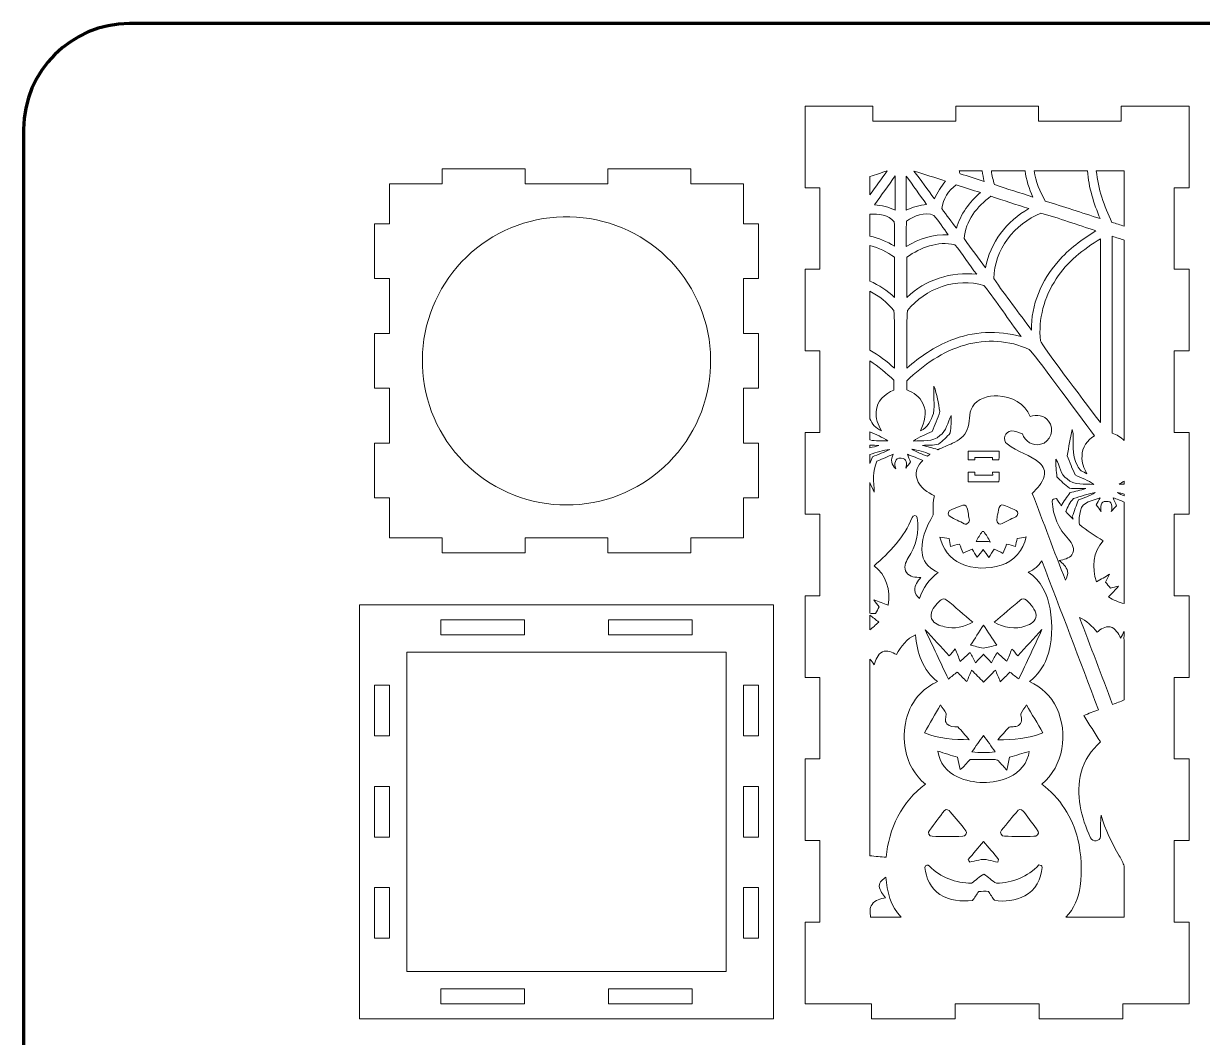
# Model space of a CAD drawing. Header units: centimetres. Extents: x 3.2 to 56.2, y -80.4 to -3.5.
# Drawn here: x 3.19 to 26.82, y -23.83 to -3.5 of the extents above; entities that cross this region are included whole.
import ezdxf

# ---------------------------------------------------------------- set-up
doc = ezdxf.new("R2010")
doc.units = ezdxf.units.CM
doc.header["$MEASUREMENT"] = 0

msp = doc.modelspace()

# ---------------------------------------------------------------- linework, layer by layer
at = {"color": 250, "lineweight": 18, "true_color": 0x231f20}
for points in [[(26.555, -13.334), (26.555, -11.698), (26.255, -11.698), (26.255, -10.062), (26.555, -10.062), (26.555, -8.425), (26.255, -8.425), (26.255, -6.789), (26.555, -6.789), (26.555, -5.152), (25.195, -5.152), (25.195, -5.452), (23.535, -5.452), (23.535, -5.152), (21.875, -5.152), (21.875, -5.452), (20.215, -5.452), (20.215, -5.152), (18.855, -5.152), (18.855, -6.789), (19.155, -6.789), (19.155, -8.425), (18.855, -8.425), (18.855, -10.062), (19.155, -10.062), (19.155, -11.698), (18.855, -11.698), (18.855, -13.334), (19.155, -13.334), (19.155, -14.971), (18.855, -14.971), (18.855, -16.607), (19.155, -16.607), (19.155, -18.243), (18.855, -18.243), (18.855, -19.88), (19.155, -19.88), (19.155, -21.516), (18.855, -21.516), (18.855, -23.152), (20.185, -23.152), (20.185, -23.452), (21.865, -23.452), (21.865, -23.152), (23.545, -23.152), (23.545, -23.452), (25.225, -23.452), (25.225, -23.152), (26.555, -23.152), (26.555, -21.516), (26.255, -21.516), (26.255, -19.88), (26.555, -19.88), (26.555, -18.243), (26.255, -18.243), (26.255, -16.607), (26.555, -16.607), (26.555, -14.971), (26.255, -14.971), (26.255, -13.334), (26.555, -13.334)], [(10.524, -6.712), (11.584, -6.712), (11.584, -6.411), (13.244, -6.411), (13.244, -6.712), (14.904, -6.712), (14.904, -6.411), (16.564, -6.411), (16.564, -6.712), (17.624, -6.712), (17.624, -7.511), (17.924, -7.511), (17.924, -8.612), (17.624, -8.612), (17.624, -9.712), (17.924, -9.712), (17.924, -10.811), (17.624, -10.811), (17.624, -11.911), (17.924, -11.911), (17.924, -13.011), (17.624, -13.011), (17.624, -13.812), (16.564, -13.812), (16.564, -14.111), (14.904, -14.111), (14.904, -13.812), (13.244, -13.812), (13.244, -14.111), (11.584, -14.111), (11.584, -13.812), (10.524, -13.812), (10.524, -13.011), (10.224, -13.011), (10.224, -11.911), (10.524, -11.911), (10.524, -10.811), (10.224, -10.811), (10.224, -9.712), (10.524, -9.712), (10.524, -8.612), (10.224, -8.612), (10.224, -7.511), (10.524, -7.511), (10.524, -6.712), (10.524, -6.712)], [(12.837, -7.649), (12.96, -7.595), (13.085, -7.546), (13.213, -7.503), (13.342, -7.466), (13.473, -7.435), (13.605, -7.41), (13.738, -7.391), (13.872, -7.379), (14.006, -7.372), (14.141, -7.372), (14.275, -7.379), (14.409, -7.391), (14.542, -7.41), (14.674, -7.435), (14.805, -7.466), (14.935, -7.503), (15.062, -7.546), (15.187, -7.595), (15.31, -7.649), (15.43, -7.71), (15.548, -7.776), (15.662, -7.847), (15.772, -7.923), (15.879, -8.005), (15.982, -8.091), (16.081, -8.183), (16.176, -8.278), (16.266, -8.378), (16.351, -8.482), (16.431, -8.59), (16.506, -8.702), (16.576, -8.817), (16.641, -8.935), (16.7, -9.055), (16.753, -9.179), (16.801, -9.305), (16.842, -9.433), (16.878, -9.562), (16.907, -9.694), (16.931, -9.826), (16.948, -9.959), (16.959, -10.093), (16.963, -10.228), (16.962, -10.362), (16.954, -10.497), (16.94, -10.63), (16.92, -10.763), (16.893, -10.895), (16.861, -11.026), (16.822, -11.155), (16.778, -11.281), (16.727, -11.406), (16.671, -11.528), (16.609, -11.648), (16.542, -11.764), (16.47, -11.878), (16.392, -11.987), (16.309, -12.093), (16.221, -12.195), (16.129, -12.293), (16.032, -12.387), (15.931, -12.475), (15.826, -12.559), (15.717, -12.638), (15.605, -12.712), (15.489, -12.781), (15.371, -12.844), (15.249, -12.902), (15.125, -12.953), (14.999, -12.999), (14.87, -13.04), (14.74, -13.074), (14.608, -13.102), (14.476, -13.123), (14.342, -13.139), (14.208, -13.148), (14.074, -13.151), (13.939, -13.148), (13.805, -13.139), (13.671, -13.123), (13.539, -13.102), (13.407, -13.074), (13.277, -13.04), (13.149, -12.999), (13.022, -12.953), (12.898, -12.902), (12.777, -12.844), (12.658, -12.781), (12.542, -12.712), (12.43, -12.638), (12.321, -12.559), (12.216, -12.475), (12.115, -12.387), (12.018, -12.293), (11.926, -12.195), (11.838, -12.093), (11.755, -11.987), (11.678, -11.878), (11.605, -11.764), (11.538, -11.648), (11.476, -11.528), (11.42, -11.406), (11.37, -11.281), (11.325, -11.155), (11.286, -11.026), (11.254, -10.895), (11.227, -10.763), (11.207, -10.63), (11.193, -10.497), (11.185, -10.362), (11.184, -10.228), (11.188, -10.093), (11.199, -9.959), (11.217, -9.826), (11.24, -9.694), (11.269, -9.562), (11.305, -9.433), (11.347, -9.305), (11.394, -9.179), (11.447, -9.055), (11.506, -8.935), (11.571, -8.817), (11.641, -8.702), (11.716, -8.59), (11.796, -8.482), (11.881, -8.378), (11.971, -8.278), (12.066, -8.183), (12.165, -8.091), (12.268, -8.005), (12.375, -7.923), (12.486, -7.847), (12.6, -7.776), (12.717, -7.71), (12.837, -7.649)], [(18.224, -15.152), (9.924, -15.152), (9.924, -23.452), (18.224, -23.452), (18.224, -15.152)], [(11.554, -15.752), (11.554, -15.452), (13.234, -15.452), (13.234, -15.752), (11.554, -15.752), (11.554, -15.752)], [(14.914, -15.452), (16.594, -15.452), (16.594, -15.752), (14.914, -15.752), (14.914, -15.452), (14.914, -15.452)], [(17.274, -22.502), (17.274, -16.102), (10.874, -16.102), (10.874, -22.502), (17.274, -22.502), (17.274, -22.502)], [(10.224, -17.781), (10.224, -16.767), (10.524, -16.767), (10.524, -17.781), (10.224, -17.781), (10.224, -17.781)], [(17.924, -17.781), (17.624, -17.781), (17.624, -16.767), (17.924, -16.767), (17.924, -17.781), (17.924, -17.781)], [(10.524, -19.81), (10.224, -19.81), (10.224, -18.795), (10.524, -18.795), (10.524, -19.81), (10.524, -19.81)], [(17.624, -19.81), (17.624, -18.795), (17.924, -18.795), (17.924, -19.81), (17.624, -19.81), (17.624, -19.81)], [(10.224, -20.824), (10.524, -20.824), (10.524, -21.838), (10.224, -21.838), (10.224, -20.824), (10.224, -20.824)], [(17.924, -21.838), (17.624, -21.838), (17.624, -20.824), (17.924, -20.824), (17.924, -21.838), (17.924, -21.838)], [(13.234, -22.852), (13.234, -23.152), (11.554, -23.152), (11.554, -22.852), (13.234, -22.852), (13.234, -22.852)], [(14.914, -23.152), (14.914, -22.852), (16.594, -22.852), (16.594, -23.152), (14.914, -23.152), (14.914, -23.152)]]:
    msp.add_lwpolyline(points, dxfattribs=at)
at = {"color": 240, "lineweight": 211, "true_color": 0xed1c24}
msp.add_open_spline([(5.311, -3.498), (5.311, -3.498), (54.087, -3.498), (54.087, -3.498), (55.253, -3.498), (56.207, -4.452), (56.207, -5.618), (56.207, -5.618), (56.207, -38.865), (56.207, -38.865), (56.207, -40.031), (55.253, -40.985), (54.087, -40.985), (54.087, -40.985), (5.311, -40.985), (5.311, -40.985), (4.145, -40.985), (3.191, -40.031), (3.191, -38.865), (3.191, -38.865), (3.191, -5.618), (3.191, -5.618), (3.191, -4.452), (4.145, -3.498), (5.311, -3.498)], degree=3, knots=[0, 0, 0, 0, 1, 1, 1, 2, 2, 2, 3, 3, 3, 4, 4, 4, 5, 5, 5, 6, 6, 6, 7, 7, 7, 8, 8, 8, 8], dxfattribs=at)
at = {"color": 250, "lineweight": 18, "true_color": 0x231f20}
for points, knots in [([(20.503, -6.452), (20.39, -6.613), (20.27, -6.769), (20.155, -6.929), (20.155, -6.929), (20.155, -6.567), (20.155, -6.567), (20.27, -6.528), (20.385, -6.49), (20.5, -6.452), (20.5, -6.452), (20.503, -6.452), (20.503, -6.452)], [0, 0, 0, 0, 1, 1, 1, 2, 2, 2, 3, 3, 3, 4, 4, 4, 4]), ([(20.662, -7.241), (20.533, -7.179), (20.392, -7.145), (20.25, -7.13), (20.387, -6.938), (20.525, -6.747), (20.662, -6.554), (20.659, -6.783), (20.659, -7.012), (20.662, -7.241)], [0, 0, 0, 0, 1, 1, 1, 2, 2, 2, 3, 3, 3, 3]), ([(21.293, -7.126), (21.151, -7.145), (21.012, -7.176), (20.883, -7.239), (20.887, -7.012), (20.885, -6.785), (20.885, -6.557), (21.022, -6.746), (21.155, -6.938), (21.293, -7.126)], [0, 0, 0, 0, 1, 1, 1, 2, 2, 2, 3, 3, 3, 3]), ([(21.674, -6.658), (21.583, -6.766), (21.506, -6.886), (21.45, -7.015), (21.315, -6.826), (21.177, -6.64), (21.039, -6.455), (21.251, -6.518), (21.461, -6.592), (21.674, -6.658)], [0, 0, 0, 0, 1, 1, 1, 2, 2, 2, 3, 3, 3, 3]), ([(22.446, -6.663), (22.285, -6.612), (22.126, -6.558), (21.965, -6.511), (21.957, -6.492), (21.951, -6.472), (21.946, -6.452), (21.946, -6.452), (22.409, -6.452), (22.409, -6.452), (22.416, -6.523), (22.429, -6.594), (22.446, -6.663)], [0, 0, 0, 0, 1, 1, 1, 2, 2, 2, 3, 3, 3, 4, 4, 4, 4]), ([(22.653, -6.725), (22.625, -6.637), (22.603, -6.545), (22.59, -6.452), (22.59, -6.452), (23.267, -6.452), (23.267, -6.452), (23.291, -6.634), (23.343, -6.811), (23.424, -6.977), (23.168, -6.891), (22.907, -6.816), (22.653, -6.725)], [0, 0, 0, 0, 1, 1, 1, 2, 2, 2, 3, 3, 3, 4, 4, 4, 4]), ([(23.671, -7.058), (23.564, -6.871), (23.48, -6.665), (23.445, -6.452), (23.445, -6.452), (24.515, -6.452), (24.515, -6.452), (24.54, -6.784), (24.643, -7.103), (24.769, -7.409), (24.404, -7.289), (24.038, -7.17), (23.671, -7.058)], [0, 0, 0, 0, 1, 1, 1, 2, 2, 2, 3, 3, 3, 4, 4, 4, 4]), ([(25.255, -7.563), (25.173, -7.536), (25.09, -7.51), (25.008, -7.484), (24.849, -7.163), (24.729, -6.811), (24.694, -6.452), (24.694, -6.452), (25.255, -6.452), (25.255, -6.452), (25.255, -6.452), (25.255, -7.563), (25.255, -7.563)], [0, 0, 0, 0, 1, 1, 1, 2, 2, 2, 3, 3, 3, 4, 4, 4, 4]), ([(22.374, -6.885), (22.148, -7.073), (21.975, -7.321), (21.89, -7.604), (21.79, -7.473), (21.693, -7.341), (21.597, -7.209), (21.63, -7.018), (21.722, -6.84), (21.887, -6.733), (22.049, -6.785), (22.21, -6.84), (22.374, -6.885)], [0, 0, 0, 0, 1, 1, 1, 2, 2, 2, 3, 3, 3, 4, 4, 4, 4]), ([(23.344, -7.209), (22.895, -7.453), (22.567, -7.894), (22.471, -8.397), (22.334, -8.198), (22.178, -8.013), (22.047, -7.81), (22.062, -7.458), (22.308, -7.162), (22.581, -6.96), (22.835, -7.044), (23.087, -7.132), (23.344, -7.209)], [0, 0, 0, 0, 1, 1, 1, 2, 2, 2, 3, 3, 3, 4, 4, 4, 4]), ([(20.649, -7.959), (20.496, -7.868), (20.329, -7.798), (20.155, -7.76), (20.155, -7.76), (20.155, -7.321), (20.155, -7.321), (20.33, -7.306), (20.531, -7.331), (20.644, -7.476), (20.656, -7.637), (20.645, -7.798), (20.649, -7.959)], [0, 0, 0, 0, 1, 1, 1, 2, 2, 2, 3, 3, 3, 4, 4, 4, 4]), ([(21.726, -7.734), (21.427, -7.715), (21.136, -7.813), (20.885, -7.971), (20.885, -7.8), (20.884, -7.63), (20.887, -7.459), (21.045, -7.352), (21.252, -7.265), (21.439, -7.345), (21.547, -7.464), (21.628, -7.606), (21.726, -7.734)], [0, 0, 0, 0, 1, 1, 1, 2, 2, 2, 3, 3, 3, 4, 4, 4, 4]), ([(23.392, -9.648), (23.148, -9.297), (22.878, -8.964), (22.639, -8.61), (22.647, -8.037), (23.054, -7.511), (23.582, -7.301), (23.954, -7.399), (24.316, -7.539), (24.685, -7.651), (24.412, -7.828), (24.141, -8.017), (23.929, -8.267), (23.599, -8.646), (23.383, -9.14), (23.392, -9.648)], [0, 0, 0, 0, 1, 1, 1, 2, 2, 2, 3, 3, 3, 4, 4, 4, 5, 5, 5, 5]), ([(25.255, -11.861), (25.188, -11.793), (25.101, -11.742), (25.012, -11.709), (25.014, -10.394), (25.011, -9.078), (25.013, -7.763), (25.094, -7.788), (25.175, -7.814), (25.255, -7.84), (25.255, -7.84), (25.255, -11.861), (25.255, -11.861)], [0, 0, 0, 0, 1, 1, 1, 2, 2, 2, 3, 3, 3, 4, 4, 4, 4]), ([(20.651, -8.988), (20.505, -8.852), (20.336, -8.742), (20.155, -8.662), (20.155, -8.662), (20.155, -7.946), (20.155, -7.946), (20.332, -7.992), (20.501, -8.077), (20.649, -8.185), (20.65, -8.452), (20.647, -8.72), (20.651, -8.988)], [0, 0, 0, 0, 1, 1, 1, 2, 2, 2, 3, 3, 3, 4, 4, 4, 4]), ([(22.297, -8.526), (21.789, -8.464), (21.263, -8.634), (20.895, -8.99), (20.9, -8.721), (20.896, -8.451), (20.898, -8.182), (21.173, -7.986), (21.517, -7.855), (21.857, -7.932), (22.019, -8.117), (22.142, -8.334), (22.297, -8.526)], [0, 0, 0, 0, 1, 1, 1, 2, 2, 2, 3, 3, 3, 4, 4, 4, 4]), ([(23.573, -9.859), (23.529, -9.425), (23.647, -8.98), (23.89, -8.618), (24.107, -8.277), (24.435, -8.025), (24.775, -7.814), (24.778, -9.043), (24.774, -10.271), (24.776, -11.499), (24.375, -10.968), (23.612, -9.962), (23.573, -9.859)], [0, 0, 0, 0, 1, 1, 1, 2, 2, 2, 3, 3, 3, 4, 4, 4, 4]), ([(23.186, -9.776), (22.726, -9.64), (22.221, -9.668), (21.777, -9.849), (21.45, -9.976), (21.159, -10.179), (20.896, -10.409), (20.905, -10.023), (20.882, -9.635), (20.907, -9.25), (21.267, -8.81), (21.893, -8.578), (22.442, -8.75), (22.7, -9.083), (22.938, -9.434), (23.186, -9.776)], [0, 0, 0, 0, 1, 1, 1, 2, 2, 2, 3, 3, 3, 4, 4, 4, 5, 5, 5, 5]), ([(20.634, -9.251), (20.668, -9.633), (20.638, -10.024), (20.649, -10.409), (20.496, -10.273), (20.331, -10.15), (20.155, -10.044), (20.155, -10.044), (20.155, -8.864), (20.155, -8.864), (20.339, -8.959), (20.505, -9.091), (20.634, -9.251)], [0, 0, 0, 0, 1, 1, 1, 2, 2, 2, 3, 3, 3, 4, 4, 4, 4]), ([(23.65, -12.572), (23.675, -12.478), (23.634, -12.379), (23.565, -12.315), (23.377, -12.137), (23.104, -12.093), (22.907, -11.928), (22.802, -11.854), (22.868, -11.672), (22.99, -11.667), (23.067, -11.671), (23.139, -11.698), (23.212, -11.722), (23.256, -11.874), (23.421, -11.98), (23.578, -11.934), (23.776, -11.892), (23.866, -11.626), (23.737, -11.471), (23.658, -11.351), (23.495, -11.334), (23.368, -11.377), (23.271, -11.115), (22.988, -10.971), (22.72, -10.965), (22.531, -10.956), (22.317, -11.015), (22.21, -11.183), (22.12, -11.32), (22.173, -11.494), (22.106, -11.639), (22.057, -11.771), (21.937, -11.857), (21.814, -11.912), (21.716, -11.957), (21.614, -11.997), (21.517, -12.045), (21.517, -12.045), (21.513, -12.038), (21.513, -12.038), (21.412, -12.011), (21.312, -11.985), (21.213, -11.957), (21.317, -11.944), (21.429, -11.961), (21.53, -11.93), (21.618, -11.866), (21.699, -11.79), (21.767, -11.704), (21.783, -11.589), (21.786, -11.472), (21.781, -11.357), (21.708, -11.493), (21.696, -11.671), (21.555, -11.76), (21.419, -11.904), (21.204, -11.847), (21.029, -11.869), (21.141, -11.783), (21.276, -11.736), (21.404, -11.68), (21.452, -11.546), (21.523, -11.418), (21.554, -11.279), (21.53, -11.106), (21.501, -10.932), (21.439, -10.768), (21.422, -10.949), (21.461, -11.134), (21.43, -11.314), (21.378, -11.452), (21.317, -11.605), (21.169, -11.664), (21.249, -11.496), (21.314, -11.291), (21.217, -11.115), (21.159, -10.979), (21.027, -10.901), (20.898, -10.844), (20.897, -10.782), (20.896, -10.721), (20.896, -10.66), (21.229, -10.344), (21.613, -10.067), (22.061, -9.944), (22.482, -9.822), (22.949, -9.847), (23.349, -10.032), (23.438, -10.109), (24.297, -11.28), (24.659, -11.766), (24.516, -11.853), (24.402, -11.994), (24.408, -12.171), (24.39, -12.298), (24.448, -12.415), (24.505, -12.524), (24.428, -12.489), (24.346, -12.451), (24.319, -12.363), (24.169, -12.147), (24.267, -11.877), (24.213, -11.636), (24.171, -11.812), (24.143, -11.99), (24.108, -12.167), (24.165, -12.293), (24.206, -12.426), (24.272, -12.548), (24.393, -12.616), (24.53, -12.652), (24.642, -12.739), (24.463, -12.723), (24.249, -12.766), (24.109, -12.626), (23.963, -12.543), (23.974, -12.357), (23.883, -12.234), (23.88, -12.353), (23.893, -12.471), (23.904, -12.59), (23.985, -12.666), (24.064, -12.747), (24.155, -12.815), (24.263, -12.828), (24.372, -12.819), (24.482, -12.823), (24.375, -12.853), (24.267, -12.878), (24.162, -12.905), (24.112, -12.993), (24.031, -13.073), (23.992, -13.167), (23.957, -13.12), (23.926, -13.071), (23.896, -13.02), (23.858, -13.026), (23.8, -13.028), (23.812, -13.084), (23.82, -13.364), (23.943, -13.635), (24.135, -13.838), (24.211, -13.917), (24.274, -14.046), (24.206, -14.149), (24.145, -14.226), (24.041, -14.243), (23.951, -14.265), (24.021, -14.323), (24.095, -14.388), (24.117, -14.481), (24.135, -14.543), (24.097, -14.602), (24.078, -14.659), (23.845, -14.083), (23.637, -13.497), (23.409, -12.919), (23.51, -12.821), (23.615, -12.713), (23.65, -12.572)], [0, 0, 0, 0, 1, 1, 1, 2, 2, 2, 3, 3, 3, 4, 4, 4, 5, 5, 5, 6, 6, 6, 7, 7, 7, 8, 8, 8, 9, 9, 9, 10, 10, 10, 11, 11, 11, 12, 12, 12, 13, 13, 13, 14, 14, 14, 15, 15, 15, 16, 16, 16, 17, 17, 17, 18, 18, 18, 19, 19, 19, 20, 20, 20, 21, 21, 21, 22, 22, 22, 23, 23, 23, 24, 24, 24, 25, 25, 25, 26, 26, 26, 27, 27, 27, 28, 28, 28, 29, 29, 29, 30, 30, 30, 31, 31, 31, 32, 32, 32, 33, 33, 33, 34, 34, 34, 35, 35, 35, 36, 36, 36, 37, 37, 37, 38, 38, 38, 39, 39, 39, 40, 40, 40, 41, 41, 41, 42, 42, 42, 43, 43, 43, 44, 44, 44, 45, 45, 45, 46, 46, 46, 47, 47, 47, 48, 48, 48, 49, 49, 49, 50, 50, 50, 51, 51, 51, 52, 52, 52, 53, 53, 53, 53]), ([(20.638, -10.649), (20.636, -10.715), (20.635, -10.781), (20.635, -10.848), (20.456, -10.918), (20.292, -11.072), (20.282, -11.274), (20.262, -11.414), (20.323, -11.543), (20.388, -11.663), (20.267, -11.611), (20.196, -11.525), (20.155, -11.422), (20.155, -11.422), (20.155, -10.262), (20.155, -10.262), (20.327, -10.376), (20.488, -10.508), (20.638, -10.649)], [0, 0, 0, 0, 1, 1, 1, 2, 2, 2, 3, 3, 3, 4, 4, 4, 5, 5, 5, 6, 6, 6, 6]), ([(20.514, -11.864), (20.399, -11.858), (20.269, -11.875), (20.155, -11.848), (20.155, -11.848), (20.155, -11.687), (20.155, -11.687), (20.278, -11.738), (20.402, -11.788), (20.514, -11.864)], [0, 0, 0, 0, 1, 1, 1, 2, 2, 2, 3, 3, 3, 3]), ([(20.336, -11.961), (20.275, -11.976), (20.215, -11.99), (20.155, -12.004), (20.155, -12.004), (20.155, -11.949), (20.155, -11.949), (20.215, -11.952), (20.276, -11.956), (20.336, -11.961)], [0, 0, 0, 0, 1, 1, 1, 2, 2, 2, 3, 3, 3, 3]), ([(20.554, -12.04), (20.441, -12.095), (20.323, -12.138), (20.207, -12.183), (20.189, -12.229), (20.172, -12.275), (20.155, -12.321), (20.155, -12.321), (20.155, -12.139), (20.155, -12.139), (20.285, -12.098), (20.416, -12.049), (20.554, -12.04)], [0, 0, 0, 0, 1, 1, 1, 2, 2, 2, 3, 3, 3, 4, 4, 4, 4]), ([(21.365, -12.132), (21.347, -12.145), (21.329, -12.158), (21.311, -12.172), (21.202, -12.133), (21.091, -12.094), (20.994, -12.029), (21.119, -12.054), (21.244, -12.088), (21.365, -12.132)], [0, 0, 0, 0, 1, 1, 1, 2, 2, 2, 3, 3, 3, 3]), ([(21.209, -14.16), (21.241, -14.323), (21.376, -14.444), (21.527, -14.502), (21.345, -14.63), (21.22, -14.821), (21.147, -15.028), (21.107, -14.979), (21.053, -14.929), (21.057, -14.86), (21.049, -14.76), (21.119, -14.678), (21.177, -14.605), (21.075, -14.6), (20.954, -14.599), (20.888, -14.508), (20.826, -14.417), (20.87, -14.298), (20.922, -14.213), (21.076, -13.979), (21.153, -13.686), (21.103, -13.408), (21.1, -13.349), (21.011, -13.35), (21, -13.405), (20.848, -13.793), (20.549, -14.102), (20.238, -14.372), (20.488, -14.542), (20.57, -14.871), (20.519, -15.157), (20.425, -15.122), (20.331, -15.088), (20.237, -15.055), (20.27, -15.102), (20.305, -15.148), (20.34, -15.194), (20.316, -15.239), (20.293, -15.284), (20.27, -15.329), (20.232, -15.327), (20.193, -15.325), (20.155, -15.323), (20.155, -15.323), (20.155, -12.703), (20.155, -12.703), (20.182, -12.768), (20.213, -12.832), (20.243, -12.896), (20.23, -12.687), (20.2, -12.472), (20.295, -12.275), (20.405, -12.228), (20.514, -12.18), (20.625, -12.134), (20.566, -12.241), (20.584, -12.346), (20.674, -12.424), (20.637, -12.336), (20.652, -12.194), (20.781, -12.215), (20.901, -12.203), (20.899, -12.331), (20.874, -12.414), (20.906, -12.372), (20.939, -12.33), (20.972, -12.288), (20.949, -12.237), (20.927, -12.185), (20.907, -12.134), (21.01, -12.174), (21.112, -12.216), (21.215, -12.258), (21.123, -12.353), (21.054, -12.481), (21.095, -12.615), (21.169, -12.839), (21.304, -12.883), (21.453, -12.971), (21.409, -13.093), (21.423, -13.224), (21.426, -13.349), (21.286, -13.593), (21.156, -13.872), (21.209, -14.16)], [0, 0, 0, 0, 1, 1, 1, 2, 2, 2, 3, 3, 3, 4, 4, 4, 5, 5, 5, 6, 6, 6, 7, 7, 7, 8, 8, 8, 9, 9, 9, 10, 10, 10, 11, 11, 11, 12, 12, 12, 13, 13, 13, 14, 14, 14, 15, 15, 15, 16, 16, 16, 17, 17, 17, 18, 18, 18, 19, 19, 19, 20, 20, 20, 21, 21, 21, 22, 22, 22, 23, 23, 23, 24, 24, 24, 25, 25, 25, 26, 26, 26, 27, 27, 27, 28, 28, 28, 28]), ([(22.126, -12.244), (22.125, -12.159), (22.125, -12.155), (22.126, -12.07), (22.332, -12.069), (22.538, -12.069), (22.744, -12.069), (22.744, -12.155), (22.744, -12.16), (22.743, -12.245), (22.7, -12.245), (22.658, -12.244), (22.616, -12.244), (22.616, -12.201), (22.616, -12.24), (22.616, -12.198), (22.498, -12.197), (22.379, -12.196), (22.261, -12.197), (22.26, -12.239), (22.259, -12.202), (22.259, -12.245), (22.214, -12.245), (22.17, -12.244), (22.126, -12.244)], [0, 0, 0, 0, 1, 1, 1, 2, 2, 2, 3, 3, 3, 4, 4, 4, 5, 5, 5, 6, 6, 6, 7, 7, 7, 8, 8, 8, 8]), ([(22.126, -12.687), (22.125, -12.602), (22.125, -12.576), (22.126, -12.491), (22.17, -12.492), (22.215, -12.492), (22.26, -12.492), (22.26, -12.533), (22.26, -12.513), (22.261, -12.553), (22.379, -12.552), (22.498, -12.554), (22.617, -12.553), (22.616, -12.513), (22.616, -12.533), (22.616, -12.493), (22.658, -12.493), (22.701, -12.492), (22.744, -12.492), (22.744, -12.577), (22.744, -12.602), (22.743, -12.687), (22.538, -12.688), (22.332, -12.688), (22.126, -12.687)], [0, 0, 0, 0, 1, 1, 1, 2, 2, 2, 3, 3, 3, 4, 4, 4, 5, 5, 5, 6, 6, 6, 7, 7, 7, 8, 8, 8, 8]), ([(25.149, -12.737), (25.183, -12.714), (25.219, -12.693), (25.255, -12.674), (25.255, -12.674), (25.255, -12.736), (25.255, -12.736), (25.22, -12.736), (25.184, -12.737), (25.149, -12.737)], [0, 0, 0, 0, 1, 1, 1, 2, 2, 2, 3, 3, 3, 3]), ([(24.085, -13.283), (24.119, -13.189), (24.163, -13.1), (24.236, -13.023), (24.378, -12.978), (24.52, -12.929), (24.668, -12.904), (24.564, -12.969), (24.448, -13.007), (24.335, -13.05), (24.292, -13.161), (24.251, -13.273), (24.213, -13.385), (24.218, -13.401), (24.224, -13.417), (24.229, -13.433), (24.179, -13.385), (24.13, -13.336), (24.085, -13.283)], [0, 0, 0, 0, 1, 1, 1, 2, 2, 2, 3, 3, 3, 4, 4, 4, 5, 5, 5, 6, 6, 6, 6]), ([(25.255, -12.971), (25.209, -12.951), (25.163, -12.929), (25.12, -12.903), (25.165, -12.91), (25.21, -12.92), (25.255, -12.931), (25.255, -12.931), (25.255, -12.971), (25.255, -12.971)], [0, 0, 0, 0, 1, 1, 1, 2, 2, 2, 3, 3, 3, 3]), ([(21.746, -13.27), (21.81, -13.233), (21.88, -13.21), (21.948, -13.181), (21.993, -13.166), (22.049, -13.126), (22.088, -13.174), (22.124, -13.254), (22.128, -13.346), (22.145, -13.432), (22.166, -13.487), (22.103, -13.56), (22.047, -13.526), (21.95, -13.482), (21.856, -13.434), (21.762, -13.385), (21.719, -13.364), (21.715, -13.304), (21.746, -13.27)], [0, 0, 0, 0, 1, 1, 1, 2, 2, 2, 3, 3, 3, 4, 4, 4, 5, 5, 5, 6, 6, 6, 6]), ([(22.715, -13.352), (22.733, -13.29), (22.721, -13.209), (22.775, -13.164), (22.775, -13.164), (22.797, -13.147), (22.797, -13.147), (22.896, -13.175), (22.99, -13.217), (23.084, -13.26), (23.135, -13.284), (23.131, -13.364), (23.079, -13.386), (22.977, -13.438), (22.875, -13.492), (22.77, -13.537), (22.672, -13.525), (22.701, -13.416), (22.715, -13.352)], [0, 0, 0, 0, 1, 1, 1, 2, 2, 2, 3, 3, 3, 4, 4, 4, 5, 5, 5, 6, 6, 6, 6]), ([(24.356, -13.543), (24.348, -13.45), (24.347, -13.357), (24.379, -13.266), (24.407, -13.08), (24.628, -13.069), (24.769, -13.007), (24.744, -13.055), (24.719, -13.102), (24.694, -13.149), (24.725, -13.195), (24.758, -13.24), (24.792, -13.285), (24.769, -13.21), (24.775, -13.061), (24.89, -13.081), (25.014, -13.056), (25.027, -13.196), (24.992, -13.281), (25.028, -13.243), (25.065, -13.204), (25.101, -13.167), (25.077, -13.113), (25.052, -13.06), (25.029, -13.007), (25.106, -13.032), (25.181, -13.062), (25.255, -13.093), (25.255, -13.093), (25.255, -15.128), (25.255, -15.128), (25.143, -15.104), (25.035, -15.057), (24.941, -14.995), (25.007, -14.922), (25.077, -14.852), (25.141, -14.777), (25.086, -14.791), (25.031, -14.805), (24.977, -14.819), (24.944, -14.778), (24.912, -14.738), (24.879, -14.698), (24.906, -14.645), (24.934, -14.594), (24.96, -14.541), (24.873, -14.591), (24.786, -14.642), (24.699, -14.691), (24.598, -14.418), (24.622, -14.085), (24.833, -13.869), (24.669, -13.772), (24.505, -13.665), (24.356, -13.543)], [0, 0, 0, 0, 1, 1, 1, 2, 2, 2, 3, 3, 3, 4, 4, 4, 5, 5, 5, 6, 6, 6, 7, 7, 7, 8, 8, 8, 9, 9, 9, 10, 10, 10, 11, 11, 11, 12, 12, 12, 13, 13, 13, 14, 14, 14, 15, 15, 15, 16, 16, 16, 17, 17, 17, 18, 18, 18, 18]), ([(22.288, -13.883), (22.319, -13.812), (22.362, -13.746), (22.409, -13.684), (22.416, -13.684), (22.43, -13.684), (22.437, -13.684), (22.488, -13.748), (22.528, -13.821), (22.565, -13.894), (22.473, -13.865), (22.378, -13.892), (22.288, -13.883)], [0, 0, 0, 0, 1, 1, 1, 2, 2, 2, 3, 3, 3, 4, 4, 4, 4]), ([(23.075, -13.985), (23.085, -13.932), (23.096, -13.879), (23.106, -13.826), (23.167, -13.816), (23.227, -13.804), (23.288, -13.793), (23.235, -14.055), (23.04, -14.281), (22.784, -14.361), (22.523, -14.44), (22.229, -14.438), (21.978, -14.327), (21.761, -14.23), (21.609, -14.023), (21.558, -13.794), (21.619, -13.804), (21.68, -13.815), (21.741, -13.826), (21.751, -13.879), (21.761, -13.932), (21.771, -13.985), (21.831, -13.968), (21.891, -13.951), (21.951, -13.934), (21.975, -13.995), (21.999, -14.057), (22.022, -14.118), (22.083, -14.093), (22.143, -14.066), (22.203, -14.04), (22.237, -14.094), (22.272, -14.147), (22.308, -14.2), (22.347, -14.147), (22.385, -14.095), (22.427, -14.045), (22.465, -14.097), (22.501, -14.149), (22.538, -14.202), (22.574, -14.147), (22.61, -14.092), (22.646, -14.038), (22.705, -14.066), (22.764, -14.093), (22.823, -14.121), (22.847, -14.058), (22.872, -13.996), (22.896, -13.934), (22.956, -13.95), (23.015, -13.967), (23.075, -13.985)], [0, 0, 0, 0, 1, 1, 1, 2, 2, 2, 3, 3, 3, 4, 4, 4, 5, 5, 5, 6, 6, 6, 7, 7, 7, 8, 8, 8, 9, 9, 9, 10, 10, 10, 11, 11, 11, 12, 12, 12, 13, 13, 13, 14, 14, 14, 15, 15, 15, 16, 16, 16, 17, 17, 17, 17]), ([(23.331, -14.497), (23.442, -14.449), (23.541, -14.373), (23.603, -14.269), (23.98, -15.266), (24.362, -16.262), (24.738, -17.26), (24.639, -17.296), (24.541, -17.333), (24.442, -17.371), (24.553, -17.548), (24.664, -17.724), (24.775, -17.901), (24.596, -18.066), (24.45, -18.273), (24.39, -18.511), (24.271, -18.952), (24.389, -19.419), (24.579, -19.823), (24.611, -19.917), (24.776, -19.899), (24.78, -19.797), (24.781, -19.656), (24.773, -19.514), (24.794, -19.374), (24.866, -19.664), (25.009, -19.931), (25.155, -20.189), (25.198, -20.261), (25.231, -20.329), (25.255, -20.394), (25.255, -20.394), (25.255, -21.415), (25.255, -21.415), (24.865, -21.415), (24.475, -21.414), (24.085, -21.415), (24.249, -21.252), (24.338, -21.027), (24.368, -20.799), (24.407, -20.484), (24.398, -20.161), (24.322, -19.852), (24.217, -19.416), (23.962, -19.015), (23.6, -18.749), (24.042, -18.39), (24.132, -17.724), (23.9, -17.222), (23.791, -16.985), (23.59, -16.8), (23.356, -16.69), (23.511, -16.568), (23.634, -16.404), (23.701, -16.218), (23.818, -15.905), (23.819, -15.56), (23.766, -15.234), (23.718, -14.947), (23.58, -14.661), (23.331, -14.497)], [0, 0, 0, 0, 1, 1, 1, 2, 2, 2, 3, 3, 3, 4, 4, 4, 5, 5, 5, 6, 6, 6, 7, 7, 7, 8, 8, 8, 9, 9, 9, 10, 10, 10, 11, 11, 11, 12, 12, 12, 13, 13, 13, 14, 14, 14, 15, 15, 15, 16, 16, 16, 17, 17, 17, 18, 18, 18, 19, 19, 19, 20, 20, 20, 20]), ([(21.506, -15.125), (21.55, -15.076), (21.617, -15), (21.687, -15.052), (21.867, -15.198), (22.042, -15.35), (22.217, -15.502), (22.047, -15.596), (21.843, -15.65), (21.652, -15.595), (21.555, -15.568), (21.442, -15.532), (21.392, -15.437), (21.347, -15.32), (21.433, -15.208), (21.506, -15.125)], [0, 0, 0, 0, 1, 1, 1, 2, 2, 2, 3, 3, 3, 4, 4, 4, 5, 5, 5, 5]), ([(22.646, -15.502), (22.82, -15.357), (22.99, -15.207), (23.165, -15.063), (23.199, -15.028), (23.259, -15.023), (23.293, -15.061), (23.384, -15.142), (23.473, -15.242), (23.491, -15.368), (23.485, -15.481), (23.375, -15.543), (23.28, -15.577), (23.071, -15.657), (22.836, -15.609), (22.646, -15.502)], [0, 0, 0, 0, 1, 1, 1, 2, 2, 2, 3, 3, 3, 4, 4, 4, 5, 5, 5, 5]), ([(20.155, -15.363), (20.215, -15.408), (20.275, -15.453), (20.335, -15.498), (20.268, -15.56), (20.211, -15.614), (20.155, -15.656), (20.155, -15.656), (20.155, -15.363), (20.155, -15.363)], [0, 0, 0, 0, 1, 1, 1, 2, 2, 2, 3, 3, 3, 3]), ([(22.171, -15.963), (22.259, -15.83), (22.343, -15.694), (22.432, -15.561), (22.524, -15.693), (22.607, -15.831), (22.698, -15.963), (22.607, -15.982), (22.518, -16.01), (22.426, -16.02), (22.34, -16.006), (22.256, -15.981), (22.171, -15.963)], [0, 0, 0, 0, 1, 1, 1, 2, 2, 2, 3, 3, 3, 4, 4, 4, 4]), ([(25.183, -15.821), (25.205, -15.779), (25.227, -15.732), (25.255, -15.69), (25.255, -15.69), (25.255, -15.786), (25.255, -15.786), (25.244, -15.81), (25.241, -15.832), (25.252, -15.851), (25.252, -15.851), (25.255, -15.855), (25.255, -15.855), (25.255, -15.855), (25.255, -17.061), (25.255, -17.061), (25.177, -17.092), (25.098, -17.122), (25.02, -17.152), (24.801, -16.569), (24.577, -15.989), (24.358, -15.407), (24.498, -15.473), (24.615, -15.578), (24.709, -15.7), (24.784, -15.644), (24.87, -15.574), (24.971, -15.597), (25.077, -15.625), (25.139, -15.728), (25.183, -15.821)], [0, 0, 0, 0, 1, 1, 1, 2, 2, 2, 3, 3, 3, 4, 4, 4, 5, 5, 5, 6, 6, 6, 7, 7, 7, 8, 8, 8, 9, 9, 9, 10, 10, 10, 10]), ([(21.07, -15.752), (21.091, -16.105), (21.219, -16.473), (21.513, -16.691), (21.386, -16.75), (21.265, -16.827), (21.17, -16.931), (20.882, -17.221), (20.797, -17.665), (20.867, -18.057), (20.911, -18.328), (21.061, -18.572), (21.267, -18.75), (20.8, -19.088), (20.529, -19.647), (20.484, -20.214), (20.374, -20.209), (20.264, -20.199), (20.155, -20.183), (20.155, -20.183), (20.155, -16.244), (20.155, -16.244), (20.187, -16.277), (20.214, -16.317), (20.24, -16.353), (20.272, -16.256), (20.308, -16.144), (20.408, -16.097), (20.503, -16.05), (20.603, -16.108), (20.689, -16.15), (20.772, -15.984), (20.898, -15.832), (21.07, -15.752)], [0, 0, 0, 0, 1, 1, 1, 2, 2, 2, 3, 3, 3, 4, 4, 4, 5, 5, 5, 6, 6, 6, 7, 7, 7, 8, 8, 8, 9, 9, 9, 10, 10, 10, 11, 11, 11, 11]), ([(21.262, -15.652), (21.425, -15.825), (21.586, -16), (21.745, -16.175), (21.785, -16.129), (21.825, -16.083), (21.865, -16.037), (21.899, -16.121), (21.932, -16.204), (21.966, -16.288), (22.031, -16.227), (22.098, -16.168), (22.163, -16.108), (22.199, -16.177), (22.237, -16.245), (22.273, -16.314), (22.327, -16.259), (22.381, -16.203), (22.432, -16.145), (22.485, -16.201), (22.538, -16.258), (22.591, -16.315), (22.628, -16.246), (22.667, -16.178), (22.704, -16.11), (22.769, -16.169), (22.835, -16.228), (22.901, -16.286), (22.935, -16.204), (22.968, -16.121), (23.001, -16.039), (23.041, -16.083), (23.08, -16.128), (23.121, -16.173), (23.282, -16), (23.444, -15.827), (23.602, -15.651), (23.452, -15.982), (23.296, -16.311), (23.139, -16.64), (23.079, -16.595), (23.021, -16.548), (22.963, -16.501), (22.899, -16.567), (22.835, -16.631), (22.769, -16.695), (22.737, -16.616), (22.705, -16.538), (22.671, -16.46), (22.593, -16.542), (22.515, -16.623), (22.434, -16.702), (22.354, -16.622), (22.275, -16.541), (22.194, -16.462), (22.162, -16.539), (22.13, -16.616), (22.098, -16.692), (22.033, -16.629), (21.969, -16.566), (21.906, -16.501), (21.846, -16.547), (21.787, -16.594), (21.728, -16.642), (21.572, -16.312), (21.416, -15.982), (21.262, -15.652)], [0, 0, 0, 0, 1, 1, 1, 2, 2, 2, 3, 3, 3, 4, 4, 4, 5, 5, 5, 6, 6, 6, 7, 7, 7, 8, 8, 8, 9, 9, 9, 10, 10, 10, 11, 11, 11, 12, 12, 12, 13, 13, 13, 14, 14, 14, 15, 15, 15, 16, 16, 16, 17, 17, 17, 18, 18, 18, 19, 19, 19, 20, 20, 20, 21, 21, 21, 22, 22, 22, 22]), ([(21.247, -17.717), (21.354, -17.531), (21.462, -17.345), (21.572, -17.16), (21.609, -17.217), (21.649, -17.272), (21.683, -17.332), (21.686, -17.4), (21.645, -17.479), (21.696, -17.538), (21.748, -17.605), (21.841, -17.598), (21.916, -17.6), (21.996, -17.683), (22.072, -17.77), (22.145, -17.859), (21.842, -17.854), (21.528, -17.841), (21.247, -17.717)], [0, 0, 0, 0, 1, 1, 1, 2, 2, 2, 3, 3, 3, 4, 4, 4, 5, 5, 5, 6, 6, 6, 6]), ([(23.154, -17.555), (23.223, -17.502), (23.188, -17.409), (23.178, -17.337), (23.217, -17.278), (23.257, -17.219), (23.296, -17.16), (23.403, -17.347), (23.514, -17.531), (23.62, -17.718), (23.337, -17.838), (23.025, -17.856), (22.721, -17.859), (22.795, -17.774), (22.867, -17.688), (22.944, -17.606), (23.013, -17.59), (23.099, -17.61), (23.154, -17.555)], [0, 0, 0, 0, 1, 1, 1, 2, 2, 2, 3, 3, 3, 4, 4, 4, 5, 5, 5, 6, 6, 6, 6]), ([(22.201, -18.1), (22.278, -17.99), (22.356, -17.881), (22.433, -17.771), (22.512, -17.88), (22.587, -17.992), (22.667, -18.1), (22.512, -18.121), (22.356, -18.121), (22.201, -18.1)], [0, 0, 0, 0, 1, 1, 1, 2, 2, 2, 3, 3, 3, 3]), ([(22.162, -18.256), (22.32, -18.258), (22.479, -18.257), (22.638, -18.257), (22.67, -18.259), (22.711, -18.249), (22.731, -18.283), (22.789, -18.344), (22.845, -18.408), (22.902, -18.47), (22.92, -18.383), (22.938, -18.297), (22.956, -18.21), (23.086, -18.17), (23.216, -18.127), (23.349, -18.092), (23.32, -18.32), (23.158, -18.517), (22.95, -18.608), (22.623, -18.751), (22.233, -18.751), (21.908, -18.604), (21.702, -18.511), (21.545, -18.315), (21.519, -18.088), (21.65, -18.129), (21.781, -18.17), (21.912, -18.211), (21.929, -18.291), (21.94, -18.377), (21.965, -18.453), (22.042, -18.411), (22.094, -18.317), (22.162, -18.256)], [0, 0, 0, 0, 1, 1, 1, 2, 2, 2, 3, 3, 3, 4, 4, 4, 5, 5, 5, 6, 6, 6, 7, 7, 7, 8, 8, 8, 9, 9, 9, 10, 10, 10, 11, 11, 11, 11]), ([(21.35, -19.676), (21.449, -19.542), (21.546, -19.406), (21.653, -19.279), (21.687, -19.238), (21.742, -19.265), (21.767, -19.302), (21.87, -19.43), (21.979, -19.552), (22.078, -19.683), (22.116, -19.725), (22.07, -19.797), (22.017, -19.795), (21.812, -19.796), (21.607, -19.798), (21.402, -19.794), (21.346, -19.795), (21.308, -19.717), (21.35, -19.676)], [0, 0, 0, 0, 1, 1, 1, 2, 2, 2, 3, 3, 3, 4, 4, 4, 5, 5, 5, 6, 6, 6, 6]), ([(22.796, -19.674), (22.904, -19.538), (23.012, -19.4), (23.13, -19.273), (23.171, -19.234), (23.227, -19.28), (23.251, -19.319), (23.339, -19.447), (23.442, -19.564), (23.526, -19.695), (23.561, -19.744), (23.494, -19.806), (23.442, -19.795), (23.246, -19.796), (23.049, -19.797), (22.852, -19.794), (22.792, -19.8), (22.748, -19.716), (22.796, -19.674)], [0, 0, 0, 0, 1, 1, 1, 2, 2, 2, 3, 3, 3, 4, 4, 4, 5, 5, 5, 6, 6, 6, 6]), ([(22.126, -20.26), (22.228, -20.14), (22.329, -20.02), (22.431, -19.899), (22.534, -20.019), (22.641, -20.134), (22.736, -20.26), (22.732, -20.272), (22.726, -20.298), (22.723, -20.311), (22.595, -20.299), (22.467, -20.23), (22.338, -20.272), (22.277, -20.285), (22.216, -20.299), (22.155, -20.311), (22.148, -20.298), (22.133, -20.272), (22.126, -20.26)], [0, 0, 0, 0, 1, 1, 1, 2, 2, 2, 3, 3, 3, 4, 4, 4, 5, 5, 5, 6, 6, 6, 6]), ([(21.258, -20.418), (21.261, -20.371), (21.321, -20.355), (21.347, -20.394), (21.567, -20.618), (21.882, -20.731), (22.192, -20.737), (22.275, -20.678), (22.347, -20.595), (22.441, -20.554), (22.53, -20.605), (22.597, -20.695), (22.692, -20.735), (23.008, -20.729), (23.327, -20.603), (23.544, -20.369), (23.568, -20.379), (23.609, -20.38), (23.609, -20.417), (23.591, -20.647), (23.47, -20.879), (23.261, -20.989), (23.076, -21.086), (22.856, -21.112), (22.652, -21.078), (22.606, -21.022), (22.572, -20.958), (22.532, -20.898), (22.466, -20.897), (22.402, -20.898), (22.337, -20.899), (22.295, -20.961), (22.254, -21.024), (22.209, -21.085), (21.989, -21.104), (21.751, -21.087), (21.56, -20.962), (21.377, -20.845), (21.276, -20.63), (21.258, -20.418)], [0, 0, 0, 0, 1, 1, 1, 2, 2, 2, 3, 3, 3, 4, 4, 4, 5, 5, 5, 6, 6, 6, 7, 7, 7, 8, 8, 8, 9, 9, 9, 10, 10, 10, 11, 11, 11, 12, 12, 12, 13, 13, 13, 13]), ([(20.344, -20.792), (20.344, -20.708), (20.417, -20.656), (20.478, -20.611), (20.498, -20.899), (20.566, -21.207), (20.783, -21.414), (20.579, -21.415), (20.374, -21.416), (20.17, -21.414), (20.157, -21.329), (20.145, -21.233), (20.199, -21.159), (20.259, -21.07), (20.37, -21.041), (20.47, -21.031), (20.412, -20.962), (20.352, -20.886), (20.344, -20.792)], [0, 0, 0, 0, 1, 1, 1, 2, 2, 2, 3, 3, 3, 4, 4, 4, 5, 5, 5, 6, 6, 6, 6])]:
    msp.add_open_spline(points, degree=3, knots=knots, dxfattribs=at)

doc.saveas('drawing.dxf')
